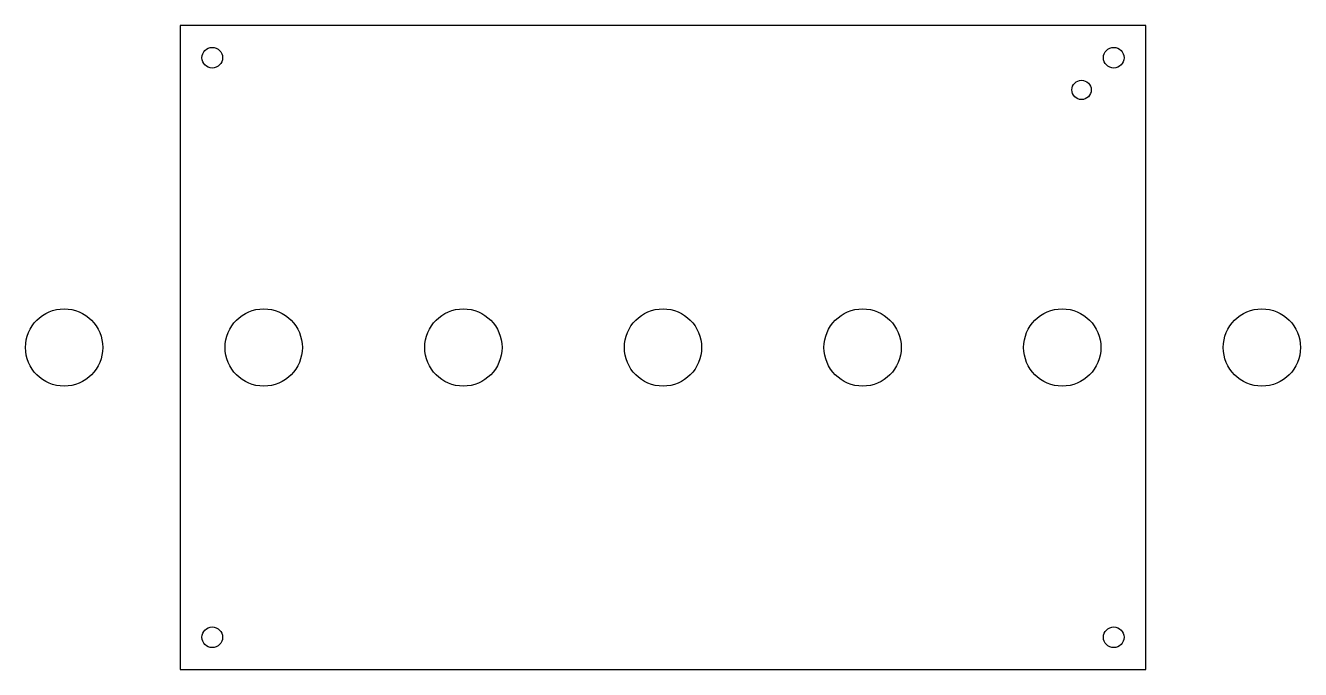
# Model space of a CAD drawing. Header units: metres. Extents: x -24 to 174, y 0 to 100.
import ezdxf

# ---------------------------------------------------------------- set-up
doc = ezdxf.new("R2010")
doc.units = ezdxf.units.M

msp = doc.modelspace()

# ---------------------------------------------------------------- linework, layer by layer
msp.add_lwpolyline([(0, 0), (150, 0), (150, 100), (0, 100), (0, 0)], close=True)
for centre, radius in [((5, 95), 1.6), ((145, 95), 1.6), ((140, 90), 1.5), ((-18, 50), 6), ((13, 50), 6), ((44, 50), 6), ((75, 50), 6), ((106, 50), 6), ((137, 50), 6), ((168, 50), 6), ((5, 5), 1.6), ((145, 5), 1.6)]:
    msp.add_circle(centre, radius)

doc.saveas('drawing.dxf')
